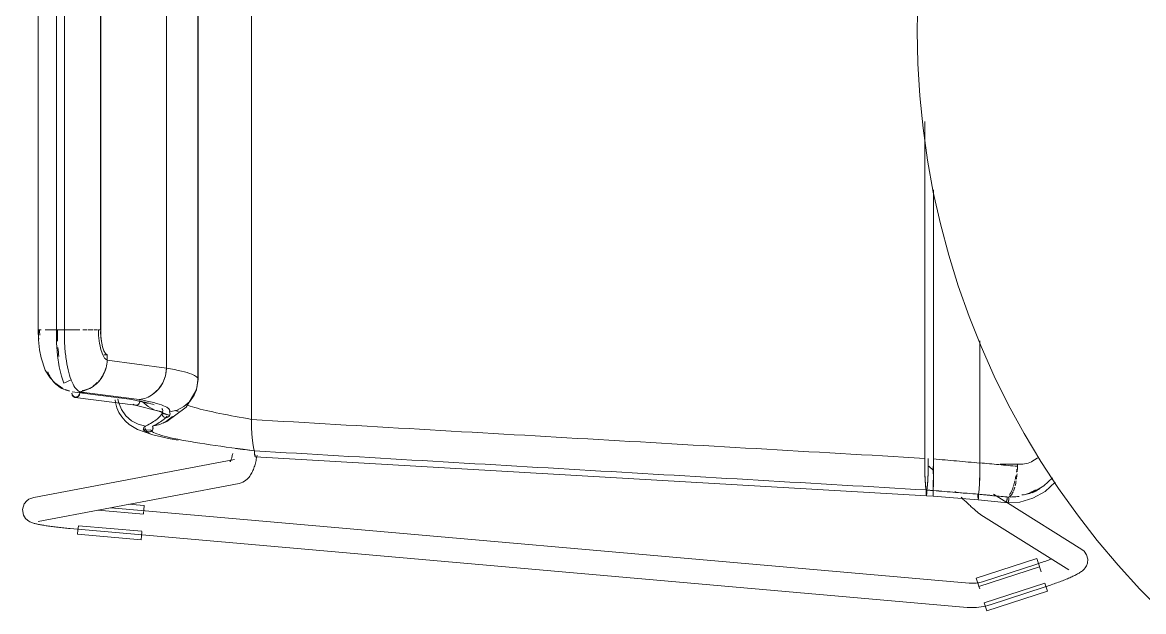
# Model space of a CAD drawing. Header units: millimetres. Extents: x 79795 to 317870, y -36033 to 97293.
# Drawn here: x 166249 to 166803, y 31483 to 31774 of the extents above; entities that cross this region are included whole.
import ezdxf

# ---------------------------------------------------------------- set-up
doc = ezdxf.new("R2010")
doc.units = ezdxf.units.MM
doc.header["$MEASUREMENT"] = 0
doc.layers.add('I-FURN', color=8, linetype='CONTINUOUS', lineweight=9)

msp = doc.modelspace()

# ---------------------------------------------------------------- linework, layer by layer
at = {"layer": 'I-FURN'}
for p, q in [((166362.4, 31961.79), (166362.4, 31578.39)), ((166362.4, 31578.39), (166362.4, 31961.79)), ((166335.9, 31942.48), (166335.9, 31597.7)), ((166335.9, 31597.7), (166335.9, 31942.48)), ((166320.3, 31936.44), (166320.3, 31603.73)), ((166320.3, 31603.73), (166320.3, 31936.44)), ((166256.93, 31917.51), (166256.93, 31622.66)), ((166265.97, 31917.51), (166265.97, 31622.66)), ((166269.93, 31622.66), (166269.93, 31917.51)), ((166287.77, 31917.51), (166287.77, 31622.66)), ((166287.83, 31622.66), (166287.83, 31917.51)), ((166336.05, 31598.23), (166336.05, 31903.03)), ((166691.53, 31778.72), (166691.44, 31770.09)), ((166691.44, 31770.09), (166691.76, 31754.09)), ((166691.76, 31754.09), (166692.71, 31738.12)), ((166692.71, 31738.12), (166694.31, 31722.2)), ((166694.31, 31722.2), (166696.54, 31706.36)), ((166695.13, 31725.41), (166695.13, 31559.14)), ((166695.13, 31559.14), (166695.13, 31725.41)), ((166696.54, 31706.36), (166699.41, 31690.62)), ((166699.41, 31690.62), (166702.9, 31675.01)), ((166699.45, 31691.7), (166699.45, 31558.87)), ((166699.45, 31558.87), (166699.45, 31691.7)), ((166702.9, 31675.01), (166707.01, 31659.55)), ((166707.01, 31659.55), (166711.74, 31644.26)), ((166711.74, 31644.26), (166717.08, 31629.18)), ((166717.08, 31629.18), (166723.01, 31614.32)), ((166256.93, 31622.66), (166257.04, 31617.63)), ((166256.93, 31622.66), (166257.1, 31622.66)), ((166258.42, 31622.66), (166256.95, 31622.66)), ((166263.03, 31622.66), (166260.45, 31622.66)), ((166263.19, 31622.66), (166266.21, 31622.66)), ((166266.21, 31622.66), (166263.2, 31622.66)), ((166265.97, 31622.66), (166266.06, 31616.12)), ((166265.97, 31622.66), (166266.04, 31622.66)), ((166269.82, 31622.66), (166265.97, 31622.66)), ((166266.04, 31622.66), (166266.23, 31622.66)), ((166266.23, 31622.66), (166266.54, 31622.66)), ((166266.54, 31622.66), (166266.93, 31622.66)), ((166266.93, 31622.66), (166267.38, 31622.66)), ((166267.38, 31622.66), (166267.87, 31622.66)), ((166267.87, 31622.66), (166268.37, 31622.66)), ((166268.37, 31622.66), (166268.85, 31622.66)), ((166268.85, 31622.66), (166269.26, 31622.66)), ((166269.26, 31622.66), (166269.59, 31622.66)), ((166269.59, 31622.66), (166269.82, 31622.66)), ((166269.9, 31622.66), (166273.71, 31622.66)), ((166273.71, 31622.66), (166269.9, 31622.66)), ((166277.46, 31622.66), (166273.91, 31622.66)), ((166280.93, 31622.66), (166279.09, 31622.66)), ((166283.92, 31622.66), (166281.46, 31622.66)), ((166286.24, 31622.66), (166284.51, 31622.66)), ((166287.94, 31619.63), (166287.83, 31622.66)), ((166257.04, 31617.63), (166257.55, 31612.81)), ((166288.26, 31616.77), (166287.94, 31619.63)), ((166288.77, 31614.28), (166288.26, 31616.77)), ((166722.42, 31556.93), (166722.42, 31617.13)), ((166722.42, 31617.13), (166722.42, 31556.93)), ((166257.55, 31612.81), (166258.34, 31608.78)), ((166266.06, 31616.12), (166266.55, 31610)), ((166289.44, 31612.3), (166288.77, 31614.28)), ((166290.23, 31610.95), (166289.44, 31612.3)), ((166291.09, 31610.31), (166290.23, 31610.95)), ((166723.01, 31614.32), (166729.53, 31599.71)), ((166258.34, 31608.78), (166260.47, 31602.73)), ((166266.55, 31610), (166267.39, 31604.38)), ((166289.42, 31610.31), (166291.09, 31610.31)), ((166289.42, 31610.31), (166291.07, 31610.31)), ((166291.02, 31607.59), (166291.09, 31610.31)), ((166320.3, 31603.73), (166291.02, 31607.59)), ((166260.47, 31602.73), (166262.86, 31598.84)), ((166267.39, 31604.38), (166268.49, 31599.69)), ((166268.49, 31599.69), (166269.66, 31596.23)), ((166318.5, 31596.42), (166319.82, 31599.96)), ((166319.82, 31599.96), (166320.3, 31603.73)), ((166729.53, 31599.71), (166736.64, 31585.38)), ((166262.86, 31598.84), (166265.15, 31596.37)), ((166265.15, 31596.37), (166269.05, 31593.69)), ((166269.66, 31596.23), (166273.2, 31597.99)), ((166316.43, 31593.3), (166318.5, 31596.42)), ((166336.05, 31598.24), (166335.25, 31593.2)), ((166335.89, 31597.7), (166335.42, 31593.91)), ((166335.42, 31593.91), (166335.9, 31597.7)), ((166269.05, 31593.69), (166269.25, 31593.59)), ((166273.68, 31592.05), (166303.37, 31588.21)), ((166275.24, 31589.21), (166305.02, 31585.36)), ((166277.21, 31591.59), (166279.65, 31591.28)), ((166277.22, 31592.03), (166306.92, 31588.19)), ((166296.69, 31586.81), (166296.31, 31588.56)), ((166296.31, 31588.55), (166296.68, 31586.81)), ((166313.69, 31590.82), (166316.43, 31593.3)), ((166335.18, 31593.05), (166330.07, 31584.39)), ((166334.05, 31590.34), (166331.88, 31587.2)), ((166331.89, 31587.2), (166334.06, 31590.33)), ((166335.25, 31593.2), (166333.88, 31590.02)), ((166335.42, 31593.91), (166334.05, 31590.34)), ((166334.06, 31590.33), (166335.42, 31593.91)), ((166295.02, 31588.09), (166295.16, 31586.67)), ((166295.16, 31586.67), (166295.82, 31584.16)), ((166295.82, 31584.16), (166296.85, 31581.79)), ((166296.68, 31586.81), (166298.08, 31583.29)), ((166298.08, 31583.29), (166300.25, 31580.21)), ((166308.88, 31586.95), (166302.59, 31588.33)), ((166303.95, 31585.89), (166304.34, 31585.59)), ((166304.34, 31585.59), (166304.78, 31585.41)), ((166304.78, 31585.41), (166305.25, 31585.34)), ((166304.94, 31585.37), (166316.55, 31582.4)), ((166305.25, 31585.34), (166305.72, 31585.41)), ((166305.72, 31585.41), (166306.16, 31585.6)), ((166306.16, 31585.6), (166306.54, 31585.89)), ((166306.54, 31585.89), (166306.84, 31586.27)), ((166306.84, 31586.27), (166307.04, 31586.73)), ((166307.04, 31586.73), (166307.11, 31587.22)), ((166307.11, 31587.22), (166307.08, 31587.71)), ((166308.42, 31587.2), (166311.29, 31584.69)), ((166311.32, 31586.2), (166308.88, 31586.95)), ((166311.29, 31584.69), (166314.68, 31582.94)), ((166330.07, 31584.39), (166320.53, 31577.41)), ((166329.01, 31584.7), (166325.62, 31582.94)), ((166325.62, 31582.94), (166329.01, 31584.69)), ((166331.88, 31587.2), (166329.01, 31584.7)), ((166329.01, 31584.69), (166331.89, 31587.2)), ((166736.64, 31585.38), (166744.31, 31571.34)), ((166296.85, 31581.79), (166298.23, 31579.6)), ((166298.23, 31579.6), (166299.91, 31577.62)), ((166299.91, 31577.62), (166301.87, 31575.88)), ((166300.25, 31580.21), (166303.08, 31577.73)), ((166303.08, 31577.73), (166306.4, 31575.99)), ((166314.68, 31582.94), (166318.4, 31582.04)), ((166316.55, 31582.4), (166321.87, 31580.23)), ((166320.45, 31577.47), (166317.13, 31575.83)), ((166317.13, 31575.82), (166320.45, 31577.46)), ((166318.12, 31581.37), (166322.01, 31580.53)), ((166318.2, 31581.08), (166318.24, 31581.58)), ((166318.24, 31581.57), (166318.2, 31581.08)), ((166318.28, 31580.59), (166318.2, 31581.08)), ((166318.2, 31581.08), (166318.28, 31580.59)), ((166318.24, 31581.58), (166318.4, 31582.05)), ((166318.4, 31582.04), (166318.24, 31581.57)), ((166318.48, 31580.14), (166318.28, 31580.59)), ((166318.28, 31580.59), (166318.48, 31580.13)), ((166318.8, 31579.76), (166318.48, 31580.14)), ((166318.48, 31580.13), (166318.8, 31579.75)), ((166319.2, 31579.46), (166318.8, 31579.76)), ((166318.8, 31579.75), (166319.2, 31579.46)), ((166319.66, 31579.27), (166319.2, 31579.46)), ((166319.2, 31579.46), (166319.66, 31579.27)), ((166320.15, 31579.21), (166319.66, 31579.27)), ((166319.66, 31579.27), (166320.15, 31579.2)), ((166320.64, 31579.27), (166320.15, 31579.21)), ((166320.15, 31579.2), (166320.64, 31579.27)), ((166323.29, 31579.86), (166320.45, 31577.47)), ((166320.45, 31577.46), (166323.29, 31579.86)), ((166321.1, 31579.46), (166320.64, 31579.27)), ((166320.64, 31579.27), (166321.1, 31579.46)), ((166321.51, 31579.76), (166321.1, 31579.46)), ((166321.1, 31579.46), (166321.51, 31579.75)), ((166321.82, 31580.14), (166321.51, 31579.76)), ((166321.51, 31579.75), (166321.82, 31580.13)), ((166322.02, 31580.59), (166321.82, 31580.14)), ((166321.82, 31580.13), (166322.02, 31580.59)), ((166321.9, 31582.05), (166322.06, 31581.58)), ((166321.91, 31582.04), (166325.62, 31582.94)), ((166322.07, 31581.57), (166321.91, 31582.04)), ((166322.1, 31581.08), (166322.02, 31580.59)), ((166322.02, 31580.59), (166322.11, 31581.08)), ((166322.06, 31581.58), (166322.1, 31581.08)), ((166322.11, 31581.08), (166322.07, 31581.57)), ((166362.4, 31578.39), (166362.46, 31574.62)), ((166362.46, 31574.62), (166362.4, 31578.31)), ((166301.87, 31575.88), (166305.99, 31573.38)), ((166305.99, 31573.38), (166313.61, 31570.71)), ((166306.4, 31575.99), (166310.03, 31575.09)), ((166309.11, 31574.18), (166308.79, 31573.01)), ((166308.79, 31573.01), (166312.63, 31573.21)), ((166309.9, 31573.63), (166309.82, 31574.12)), ((166309.82, 31574.12), (166309.9, 31573.62)), ((166310.03, 31575.09), (166309.86, 31574.62)), ((166309.87, 31574.62), (166310.03, 31575.09)), ((166310.09, 31573.17), (166309.9, 31573.63)), ((166309.9, 31573.62), (166310.09, 31573.17)), ((166310.4, 31572.78), (166310.09, 31573.17)), ((166310.09, 31573.17), (166310.4, 31572.78)), ((166310.79, 31572.48), (166310.4, 31572.78)), ((166310.4, 31572.78), (166310.79, 31572.48)), ((166311.25, 31572.29), (166310.79, 31572.48)), ((166310.79, 31572.48), (166311.25, 31572.28)), ((166311.73, 31572.21), (166311.25, 31572.29)), ((166311.25, 31572.28), (166311.73, 31572.21)), ((166312.22, 31572.27), (166311.73, 31572.21)), ((166311.73, 31572.21), (166312.22, 31572.27)), ((166312.68, 31572.46), (166312.22, 31572.27)), ((166312.22, 31572.27), (166312.68, 31572.45)), ((166313.08, 31572.74), (166312.68, 31572.46)), ((166312.68, 31572.45), (166313.08, 31572.74)), ((166313.4, 31573.12), (166313.08, 31572.74)), ((166313.08, 31572.74), (166313.4, 31573.12)), ((166313.6, 31573.57), (166313.4, 31573.12)), ((166313.4, 31573.12), (166313.61, 31573.57)), ((166317.13, 31575.83), (166313.51, 31575.04)), ((166313.51, 31575.04), (166313.67, 31574.56)), ((166313.52, 31575.04), (166317.13, 31575.82)), ((166313.67, 31574.56), (166313.52, 31575.04)), ((166313.69, 31574.06), (166313.6, 31573.57)), ((166313.61, 31573.57), (166313.7, 31574.06)), ((166313.67, 31574.56), (166313.69, 31574.06)), ((166313.7, 31574.06), (166313.67, 31574.56)), ((166320.53, 31577.41), (166318.78, 31576.52)), ((166362.46, 31574.62), (166362.61, 31571.09)), ((166362.61, 31571.08), (166362.46, 31574.56)), ((166313.61, 31570.71), (166322.14, 31568.82)), ((166322.14, 31568.82), (166326.2, 31568.08)), ((166362.61, 31571.09), (166362.85, 31567.98)), ((166362.85, 31567.98), (166362.61, 31571.04)), ((166362.85, 31567.98), (166363.16, 31565.49)), ((166363.16, 31565.49), (166362.85, 31567.95)), ((166744.31, 31571.34), (166752.53, 31557.61)), ((166352.91, 31560.65), (166353.01, 31561.12)), ((166353.01, 31561.12), (166353.11, 31561.61)), ((166363.16, 31565.49), (166363.53, 31563.74)), ((166363.53, 31563.74), (166363.16, 31565.48)), ((166363.53, 31563.74), (166363.93, 31562.84)), ((166363.93, 31562.84), (166363.53, 31563.74)), ((166363.91, 31562.37), (166363.9, 31561.87)), ((166363.9, 31561.87), (166363.91, 31562.37)), ((166363.9, 31561.87), (166363.91, 31561.38)), ((166363.91, 31561.37), (166363.9, 31561.87)), ((166363.93, 31562.84), (166363.91, 31562.37)), ((166363.91, 31562.37), (166363.93, 31562.84)), ((166363.91, 31561.38), (166363.93, 31560.92)), ((166363.93, 31560.92), (166363.91, 31561.37)), ((166363.93, 31560.92), (166363.97, 31560.54)), ((166363.97, 31560.53), (166363.93, 31560.92)), ((166364.26, 31560.51), (166364.3, 31560.89)), ((166364.3, 31560.89), (166364.26, 31560.51)), ((166354.04, 31558.57), (166254.74, 31539.76)), ((166351.81, 31557.35), (166351.82, 31557.38)), ((166351.82, 31557.38), (166351.86, 31557.45)), ((166351.86, 31557.45), (166351.91, 31557.54)), ((166351.91, 31557.54), (166351.99, 31557.69)), ((166351.99, 31557.69), (166352.07, 31557.88)), ((166352.07, 31557.88), (166352.17, 31558.11)), ((166352.17, 31558.11), (166352.27, 31558.38)), ((166352.27, 31558.38), (166352.38, 31558.69)), ((166352.38, 31558.69), (166352.48, 31559.02)), ((166352.48, 31559.02), (166352.59, 31559.39)), ((166352.59, 31559.39), (166352.7, 31559.78)), ((166352.7, 31559.78), (166352.81, 31560.2)), ((166352.81, 31560.2), (166352.91, 31560.65)), ((166363.76, 31554.88), (166363.95, 31555.49)), ((166363.95, 31555.49), (166364.13, 31556.11)), ((166363.97, 31560.54), (166364.01, 31560.24)), ((166364.01, 31560.24), (166363.97, 31560.53)), ((166364.12, 31559.97), (166364.17, 31560.04)), ((166364.17, 31560.03), (166364.12, 31559.97)), ((166696.02, 31540.68), (166364.12, 31559.97)), ((166364.13, 31556.11), (166364.31, 31556.74)), ((166364.22, 31560.22), (166364.26, 31560.51)), ((166364.26, 31560.51), (166364.22, 31560.22)), ((166364.31, 31556.74), (166364.47, 31557.38)), ((166364.47, 31557.38), (166364.62, 31558.03)), ((166364.62, 31558.03), (166364.76, 31558.7)), ((166364.76, 31558.7), (166364.9, 31559.38)), ((166364.9, 31559.38), (166365.02, 31560.08)), ((166365.02, 31560.08), (166365.14, 31560.78)), ((166695.13, 31559.14), (166695.16, 31555.35)), ((166695.16, 31555.35), (166695.24, 31551.79)), ((166696.81, 31551.79), (166696.89, 31555.34)), ((166696.89, 31555.34), (166696.92, 31559.03)), ((166699.45, 31558.87), (166699.45, 31555.09)), ((166699.45, 31555.08), (166699.45, 31558.87)), ((166722.39, 31553.17), (166722.42, 31556.93)), ((166722.42, 31556.81), (166722.39, 31553.17)), ((166732.46, 31556.22), (166742.21, 31556.22)), ((166740.97, 31556.28), (166740.97, 31555.23)), ((166752.53, 31557.61), (166761.3, 31544.23)), ((166360.74, 31549.35), (166361.2, 31549.88)), ((166361.2, 31549.88), (166361.6, 31550.42)), ((166361.6, 31550.42), (166361.96, 31550.95)), ((166361.96, 31550.95), (166362.28, 31551.49)), ((166362.28, 31551.49), (166362.57, 31552.03)), ((166362.57, 31552.03), (166362.84, 31552.58)), ((166362.84, 31552.58), (166363.1, 31553.14)), ((166363.1, 31553.14), (166363.33, 31553.71)), ((166363.33, 31553.71), (166363.55, 31554.29)), ((166363.55, 31554.29), (166363.76, 31554.88)), ((166695.24, 31551.79), (166695.36, 31548.66)), ((166696.69, 31548.68), (166696.81, 31551.79)), ((166697.21, 31555.23), (166699.44, 31553.08)), ((166699.33, 31551.53), (166699.32, 31555.08)), ((166699.32, 31555.08), (166699.33, 31551.52)), ((166699.44, 31551.52), (166699.43, 31548.39)), ((166699.43, 31548.38), (166699.44, 31551.52)), ((166699.45, 31555.08), (166699.44, 31551.52)), ((166699.44, 31551.52), (166699.45, 31555.08)), ((166722.32, 31549.64), (166722.39, 31553.07)), ((166722.39, 31553.07), (166722.32, 31549.63)), ((166256.98, 31527.97), (166356.27, 31546.78)), ((166356.27, 31546.78), (166357.26, 31547.04)), ((166357.26, 31547.04), (166358.15, 31547.4)), ((166358.15, 31547.4), (166358.94, 31547.84)), ((166358.94, 31547.84), (166359.63, 31548.32)), ((166359.63, 31548.32), (166360.23, 31548.83)), ((166360.23, 31548.83), (166360.74, 31549.35)), ((166695.36, 31548.66), (166695.52, 31546.16)), ((166695.52, 31546.16), (166695.71, 31544.41)), ((166695.71, 31544.41), (166695.93, 31543.52)), ((166696.12, 31543.53), (166696.33, 31544.43)), ((166696.33, 31544.43), (166696.53, 31546.18)), ((166696.53, 31546.18), (166696.69, 31548.68)), ((166699.35, 31545.9), (166699.34, 31548.4)), ((166699.34, 31548.4), (166699.35, 31545.9)), ((166699.36, 31544.15), (166699.35, 31545.9)), ((166699.35, 31545.9), (166699.36, 31544.15)), ((166699.42, 31545.88), (166699.41, 31544.14)), ((166699.41, 31544.13), (166699.42, 31545.88)), ((166699.43, 31548.38), (166699.42, 31545.89)), ((166699.42, 31545.88), (166699.43, 31548.38)), ((166722.05, 31544.06), (166722.2, 31546.54)), ((166722.2, 31546.5), (166722.05, 31544.06)), ((166722.2, 31546.54), (166722.32, 31549.64)), ((166722.31, 31549.57), (166722.2, 31546.53)), ((166748.21, 31542.15), (166754.04, 31545.51)), ((166754.04, 31545.51), (166758.26, 31549.54)), ((166754.62, 31542.83), (166759.62, 31547.43)), ((166761.3, 31544.23), (166770.6, 31531.21)), ((166251.31, 31538.2), (166252.39, 31538.94)), ((166252.39, 31538.94), (166253.19, 31539.32)), ((166253.19, 31539.32), (166253.81, 31539.53)), ((166253.81, 31539.53), (166254.33, 31539.67)), ((166254.33, 31539.67), (166254.74, 31539.76)), ((166695.92, 31543.05), (166695.91, 31542.55)), ((166695.91, 31542.55), (166695.92, 31542.06)), ((166695.93, 31543.52), (166695.92, 31543.05)), ((166695.92, 31542.06), (166695.93, 31541.61)), ((166695.93, 31541.61), (166695.95, 31541.23)), ((166695.95, 31541.23), (166695.97, 31540.94)), ((166695.97, 31540.94), (166696, 31540.75)), ((166696, 31540.75), (166696.02, 31540.68)), ((166696.02, 31540.68), (166699.38, 31540.41)), ((166696.03, 31540.68), (166696.05, 31540.75)), ((166696.05, 31540.75), (166696.08, 31540.94)), ((166696.08, 31540.94), (166696.1, 31541.24)), ((166696.1, 31541.24), (166696.12, 31541.62)), ((166696.13, 31543.06), (166696.12, 31543.53)), ((166696.12, 31541.62), (166696.13, 31542.07)), ((166696.14, 31542.56), (166696.13, 31543.06)), ((166696.13, 31542.07), (166696.14, 31542.56)), ((166699.38, 31542.79), (166699.38, 31543.25)), ((166699.38, 31543.25), (166699.38, 31542.78)), ((166699.38, 31542.29), (166699.38, 31542.79)), ((166699.38, 31542.78), (166699.38, 31542.29)), ((166699.38, 31541.8), (166699.38, 31542.29)), ((166699.38, 31542.29), (166699.38, 31541.79)), ((166699.38, 31541.35), (166699.38, 31541.8)), ((166699.38, 31541.79), (166699.38, 31541.34)), ((166699.38, 31540.96), (166699.38, 31541.35)), ((166699.38, 31541.34), (166699.38, 31540.96)), ((166699.38, 31540.67), (166699.38, 31540.96)), ((166699.38, 31540.96), (166699.38, 31540.66)), ((166699.38, 31540.48), (166699.38, 31540.67)), ((166699.38, 31540.66), (166699.38, 31540.48)), ((166699.39, 31540.48), (166699.38, 31540.41)), ((166699.38, 31540.41), (166699.38, 31540.48)), ((166699.38, 31540.48), (166699.38, 31540.41)), ((166699.38, 31540.41), (166699.39, 31540.47)), ((166721.58, 31538.58), (166699.38, 31540.41)), ((166699.41, 31544.14), (166699.39, 31543.25)), ((166699.39, 31543.25), (166699.41, 31544.13)), ((166699.39, 31543.25), (166699.39, 31542.78)), ((166699.39, 31542.78), (166699.39, 31543.25)), ((166699.39, 31542.78), (166699.39, 31542.28)), ((166699.39, 31542.28), (166699.39, 31542.78)), ((166699.39, 31542.28), (166699.39, 31541.79)), ((166699.39, 31541.79), (166699.39, 31542.28)), ((166699.39, 31541.79), (166699.39, 31541.34)), ((166699.39, 31541.34), (166699.39, 31541.79)), ((166699.39, 31541.34), (166699.39, 31540.96)), ((166699.39, 31540.95), (166699.39, 31541.34)), ((166699.39, 31540.96), (166699.39, 31540.67)), ((166699.39, 31540.66), (166699.39, 31540.95)), ((166699.39, 31540.67), (166699.39, 31540.48)), ((166699.39, 31540.47), (166699.39, 31540.66)), ((166710.63, 31542.31), (166710.12, 31542.8)), ((166713.6, 31539.5), (166713.11, 31539.95)), ((166714.07, 31539.05), (166713.6, 31539.5)), ((166714.54, 31538.61), (166714.07, 31539.05)), ((166721.49, 31541.42), (166721.48, 31540.95)), ((166721.48, 31540.95), (166721.49, 31541.42)), ((166721.48, 31540.95), (166721.48, 31540.45)), ((166721.48, 31540.45), (166721.48, 31540.95)), ((166721.48, 31540.45), (166721.49, 31539.96)), ((166721.49, 31539.96), (166721.48, 31540.45)), ((166721.49, 31539.96), (166721.5, 31539.51)), ((166721.5, 31539.51), (166721.49, 31539.96)), ((166721.54, 31538.84), (166721.51, 31539.13)), ((166721.51, 31539.12), (166721.54, 31538.83)), ((166721.56, 31538.65), (166721.54, 31538.84)), ((166721.54, 31538.83), (166721.56, 31538.64)), ((166721.58, 31538.58), (166721.56, 31538.65)), ((166721.56, 31538.64), (166721.58, 31538.58)), ((166721.59, 31538.58), (166721.61, 31538.65)), ((166721.61, 31538.65), (166721.59, 31538.58)), ((166721.61, 31538.65), (166721.64, 31538.84)), ((166721.66, 31539.14), (166721.64, 31538.84)), ((166721.64, 31538.84), (166721.66, 31539.13)), ((166721.66, 31539.13), (166721.67, 31539.52)), ((166721.67, 31539.52), (166721.66, 31539.14)), ((166721.68, 31539.98), (166721.67, 31539.52)), ((166721.67, 31539.52), (166721.68, 31539.97)), ((166721.68, 31541.43), (166721.87, 31542.32)), ((166721.87, 31542.32), (166721.68, 31541.43)), ((166721.69, 31540.96), (166721.68, 31541.43)), ((166721.68, 31541.43), (166721.69, 31540.96)), ((166721.69, 31540.47), (166721.68, 31539.98)), ((166721.68, 31539.97), (166721.69, 31540.46)), ((166721.69, 31540.46), (166721.69, 31540.96)), ((166721.69, 31540.96), (166721.69, 31540.47)), ((166721.87, 31542.32), (166722.05, 31544.06)), ((166722.05, 31544.04), (166721.87, 31542.32)), ((166735.77, 31537.4), (166729.22, 31541.5)), ((166742.09, 31537.57), (166748.61, 31539.44)), ((166748.61, 31539.44), (166754.62, 31542.83)), ((166249.99, 31536.62), (166249.15, 31533.87)), ((166249.15, 31533.87), (166249.64, 31531.11)), ((166249.99, 31536.62), (166251.31, 31538.2)), ((166286.48, 31533.57), (166308.96, 31531.59)), ((166717.2, 31497.49), (166292.85, 31534.77)), ((166309.33, 31535.82), (166301.44, 31536.52)), ((166309.15, 31533.78), (166308.97, 31531.72)), ((166309.33, 31535.82), (166309.15, 31533.78)), ((166715.01, 31538.18), (166714.54, 31538.61)), ((166715.46, 31537.76), (166715.01, 31538.18)), ((166715.91, 31537.34), (166715.46, 31537.76)), ((166716.34, 31536.94), (166715.91, 31537.34)), ((166716.77, 31536.55), (166716.34, 31536.94)), ((166717.18, 31536.17), (166716.77, 31536.55)), ((166717.58, 31535.8), (166717.18, 31536.17)), ((166717.97, 31535.44), (166717.58, 31535.8)), ((166718.35, 31535.1), (166717.97, 31535.44)), ((166718.71, 31534.77), (166718.35, 31535.1)), ((166719.06, 31534.45), (166718.71, 31534.77)), ((166719.4, 31534.15), (166719.06, 31534.45)), ((166719.72, 31533.87), (166719.4, 31534.15)), ((166720.03, 31533.59), (166719.72, 31533.87)), ((166720.33, 31533.34), (166720.03, 31533.59)), ((166720.61, 31533.09), (166720.33, 31533.34)), ((166720.87, 31532.86), (166720.61, 31533.09)), ((166736.08, 31537.16), (166721.58, 31538.58)), ((166735.18, 31537.28), (166742.09, 31537.57)), ((166772.81, 31514.2), (166736.04, 31537.23)), ((166249.64, 31531.11), (166250.68, 31529.45)), ((166250.68, 31529.45), (166251.58, 31528.6)), ((166251.58, 31528.6), (166252.29, 31528.12)), ((166252.29, 31528.12), (166252.85, 31527.82)), ((166252.85, 31527.82), (166253.32, 31527.6)), ((166253.32, 31527.6), (166253.75, 31527.43)), ((166721.13, 31532.65), (166720.87, 31532.86)), ((166721.37, 31532.45), (166721.13, 31532.65)), ((166721.6, 31532.26), (166721.37, 31532.45)), ((166721.82, 31532.08), (166721.6, 31532.26)), ((166722.04, 31531.9), (166721.82, 31532.08)), ((166722.27, 31531.73), (166722.04, 31531.9)), ((166722.53, 31531.55), (166722.27, 31531.73)), ((166722.85, 31531.33), (166722.53, 31531.55)), ((166722.85, 31531.33), (166766.44, 31504.03)), ((166770.6, 31531.21), (166780.41, 31518.57)), ((166253.75, 31527.43), (166254.16, 31527.29)), ((166254.16, 31527.29), (166254.55, 31527.17)), ((166254.55, 31527.17), (166254.95, 31527.05)), ((166254.95, 31527.05), (166255.35, 31526.94)), ((166255.35, 31526.94), (166255.76, 31526.84)), ((166255.76, 31526.84), (166256.19, 31526.74)), ((166256.19, 31526.74), (166256.63, 31526.64)), ((166256.63, 31526.64), (166257.09, 31526.54)), ((166257.09, 31526.54), (166257.57, 31526.45)), ((166257.57, 31526.45), (166258.07, 31526.35)), ((166258.07, 31526.35), (166258.58, 31526.26)), ((166258.58, 31526.26), (166259.11, 31526.17)), ((166259.11, 31526.17), (166259.66, 31526.07)), ((166259.66, 31526.07), (166260.23, 31525.98)), ((166260.23, 31525.98), (166260.82, 31525.89)), ((166260.82, 31525.89), (166261.42, 31525.8)), ((166261.42, 31525.8), (166262.04, 31525.71)), ((166262.04, 31525.71), (166262.68, 31525.62)), ((166262.68, 31525.62), (166263.32, 31525.53)), ((166263.32, 31525.53), (166263.99, 31525.44)), ((166263.99, 31525.44), (166264.66, 31525.35)), ((166264.66, 31525.35), (166265.35, 31525.27)), ((166265.35, 31525.27), (166266.05, 31525.18)), ((166266.05, 31525.18), (166266.76, 31525.1)), ((166266.76, 31525.1), (166267.48, 31525.02)), ((166267.48, 31525.02), (166268.2, 31524.94)), ((166268.2, 31524.94), (166268.94, 31524.86)), ((166268.94, 31524.86), (166269.68, 31524.78)), ((166269.68, 31524.78), (166270.42, 31524.71)), ((166270.42, 31524.71), (166271.17, 31524.64)), ((166271.17, 31524.64), (166271.92, 31524.57)), ((166271.92, 31524.57), (166272.67, 31524.5)), ((166272.67, 31524.5), (166272.83, 31524.49)), ((166272.83, 31524.49), (166716.15, 31485.54)), ((166276.43, 31521.67), (166276.61, 31523.72)), ((166276.61, 31523.72), (166276.8, 31525.78)), ((166308.22, 31523.14), (166276.81, 31525.9)), ((166308.21, 31523.02), (166308.02, 31520.96)), ((166307.85, 31518.91), (166276.43, 31521.67)), ((166308.02, 31520.96), (166307.85, 31518.91)), ((166780.41, 31518.57), (166790.71, 31506.33)), ((166773.93, 31513.3), (166772.81, 31514.2)), ((166773.93, 31513.3), (166775.15, 31511.57)), ((166775.15, 31511.57), (166775.74, 31509.34)), ((166750.62, 31509.67), (166720.62, 31499.98)), ((166721.92, 31495.94), (166751.93, 31505.63)), ((166750.57, 31506.95), (166723.76, 31498.24)), ((166750.9, 31507.06), (166750.57, 31506.95)), ((166750.62, 31509.67), (166751.25, 31507.72)), ((166751.6, 31507.28), (166750.9, 31507.06)), ((166751.25, 31507.72), (166751.89, 31505.74)), ((166752.28, 31507.51), (166751.6, 31507.28)), ((166752.76, 31503.05), (166751.96, 31505.53)), ((166752.97, 31507.75), (166752.28, 31507.51)), ((166753.65, 31507.98), (166752.97, 31507.75)), ((166754.32, 31508.22), (166753.65, 31507.98)), ((166754.99, 31508.45), (166754.32, 31508.22)), ((166755.65, 31508.69), (166754.99, 31508.45)), ((166756.29, 31508.92), (166755.65, 31508.69)), ((166756.93, 31509.16), (166756.29, 31508.92)), ((166757.55, 31509.39), (166756.93, 31509.16)), ((166775.05, 31505.99), (166774.48, 31505.07)), ((166775.57, 31507.37), (166775.05, 31505.99)), ((166775.74, 31509.34), (166775.57, 31507.37)), ((166790.71, 31506.33), (166801.5, 31494.52)), ((166721.25, 31498.03), (166720.62, 31499.98)), ((166766.26, 31499.95), (166765.68, 31499.71)), ((166766.82, 31500.19), (166766.26, 31499.95)), ((166767.36, 31500.43), (166766.82, 31500.19)), ((166767.89, 31500.67), (166767.36, 31500.43)), ((166768.4, 31500.91), (166767.89, 31500.67)), ((166768.89, 31501.14), (166768.4, 31500.91)), ((166769.36, 31501.37), (166768.89, 31501.14)), ((166769.82, 31501.6), (166769.36, 31501.37)), ((166770.26, 31501.83), (166769.82, 31501.6)), ((166770.69, 31502.06), (166770.26, 31501.83)), ((166771.1, 31502.29), (166770.69, 31502.06)), ((166771.5, 31502.52), (166771.1, 31502.29)), ((166771.89, 31502.77), (166771.5, 31502.52)), ((166772.28, 31503.02), (166771.89, 31502.77)), ((166772.67, 31503.3), (166772.28, 31503.02)), ((166773.07, 31503.61), (166772.67, 31503.3)), ((166773.49, 31503.98), (166773.07, 31503.61)), ((166773.96, 31504.45), (166773.49, 31503.98)), ((166774.48, 31505.07), (166773.96, 31504.45)), ((166717.22, 31497.49), (166717.2, 31497.49)), ((166717.88, 31497.45), (166717.22, 31497.49)), ((166718.54, 31497.43), (166717.88, 31497.45)), ((166719.21, 31497.44), (166718.54, 31497.43)), ((166719.87, 31497.47), (166719.21, 31497.44)), ((166720.53, 31497.53), (166719.87, 31497.47)), ((166721.18, 31497.62), (166720.53, 31497.53)), ((166721.84, 31497.74), (166721.18, 31497.62)), ((166721.88, 31496.06), (166721.25, 31498.03)), ((166722.48, 31497.88), (166721.84, 31497.74)), ((166722.33, 31494.68), (166721.95, 31495.84)), ((166723.12, 31498.04), (166722.48, 31497.88)), ((166723.76, 31498.24), (166723.12, 31498.04)), ((166754.53, 31497.56), (166724.53, 31487.87)), ((166727.47, 31486.82), (166754.28, 31495.54)), ((166754.74, 31495.69), (166754.28, 31495.54)), ((166754.57, 31497.44), (166755.21, 31495.47)), ((166755.48, 31495.93), (166754.74, 31495.69)), ((166755.21, 31495.47), (166755.84, 31493.51)), ((166756.22, 31496.18), (166755.48, 31495.93)), ((166756.95, 31496.43), (166756.22, 31496.18)), ((166757.68, 31496.68), (166756.95, 31496.43)), ((166758.4, 31496.93), (166757.68, 31496.68)), ((166759.11, 31497.18), (166758.4, 31496.93)), ((166759.82, 31497.44), (166759.11, 31497.18)), ((166760.52, 31497.69), (166759.82, 31497.44)), ((166761.21, 31497.95), (166760.52, 31497.69)), ((166761.89, 31498.2), (166761.21, 31497.95)), ((166762.55, 31498.45), (166761.89, 31498.2)), ((166763.21, 31498.71), (166762.55, 31498.45)), ((166763.85, 31498.96), (166763.21, 31498.71)), ((166764.47, 31499.21), (166763.85, 31498.96)), ((166765.08, 31499.46), (166764.47, 31499.21)), ((166765.68, 31499.71), (166765.08, 31499.46)), ((166801.5, 31494.52), (166812.75, 31483.15)), ((166755.84, 31493.51), (166725.83, 31483.82)), ((166716.15, 31485.54), (166717.29, 31485.46)), ((166717.29, 31485.46), (166718.43, 31485.43)), ((166718.43, 31485.43), (166719.57, 31485.44)), ((166719.57, 31485.44), (166720.71, 31485.5)), ((166720.71, 31485.5), (166721.85, 31485.61)), ((166721.85, 31485.61), (166722.98, 31485.76)), ((166722.98, 31485.76), (166724.11, 31485.95)), ((166724.11, 31485.95), (166725.22, 31486.19)), ((166725.2, 31485.78), (166724.57, 31487.75)), ((166725.83, 31483.82), (166725.2, 31485.78)), ((166725.22, 31486.19), (166726.33, 31486.48)), ((166726.33, 31486.48), (166727.42, 31486.81)), ((166727.42, 31486.81), (166727.47, 31486.82))]:
    msp.add_line(p, q, dxfattribs=at)
for centre, major_axis, ratio, start_param, end_param in [((166261.21, 31622.66), (0, -12.4), 0.287441, 4.712389, 4.932602), ((166272.68, 31622.66), (-15.75, 0), 0.000004, 2.669107, 2.851347), ((166305.23, 31603.86), (0, 15.78), 0.955139, 3.737469, 4.704147), ((166305.23, 31603.86), (0, 15.78), 0.955139, 3.254129, 3.495629), ((166305.23, 31603.86), (0, 15.78), 0.955139, 3.495799, 3.737346), ((166305.25, 31587.3), (0, 1.96), 0.955139, 2.379629, 4.923331)]:
    msp.add_ellipse(centre, major_axis=major_axis, ratio=ratio, start_param=start_param, end_param=end_param, dxfattribs=at)
for points in [[(166257.21, 31618.06), (166257.08, 31619.53), (166257.02, 31621.08), (166257.02, 31622.66)], [(166266.56, 31617.03), (166266.49, 31618.9), (166266.47, 31620.77), (166266.5, 31622.66)], [(166291.01, 31607.84), (166290.45, 31607.97), (166289.35, 31608.91), (166287.96, 31612.24), (166287, 31617.03), (166286.73, 31620.77), (166286.71, 31622.66)], [(166287.78, 31621.82), (166287.84, 31619.05), (166288.2, 31616.5), (166288.72, 31614.28)], [(166267.18, 31609.51), (166267, 31610.92), (166266.83, 31612.37), (166266.72, 31613.85)], [(166277.22, 31592.03), (166278.46, 31592.18), (166280.84, 31592.76), (166284.18, 31594.52), (166287.02, 31597.05), (166289.21, 31600.2), (166290.62, 31603.8), (166290.98, 31606.3), (166291.02, 31607.59)], [(166290.47, 31604.06), (166290.14, 31602.82), (166289.18, 31600.5), (166287.81, 31598.19), (166287, 31597.19)], [(166277.23, 31592.23), (166276.5, 31592.58), (166275.1, 31593.89), (166273.83, 31596.36), (166273.26, 31597.82)], [(166286.16, 31596.58), (166285.52, 31595.95), (166284.85, 31595.32), (166284.1, 31594.86)], [(166335.89, 31597.7), (166336, 31597.88), (166336.05, 31598.05), (166336.05, 31598.23)], [(166272.35, 31592.5), (166271.66, 31592.65), (166270.99, 31592.86), (166270.33, 31593.11)], [(166282.73, 31594.01), (166281.47, 31593.32), (166280.11, 31592.91), (166278.73, 31592.58)], [(166314.25, 31585.58), (166312.35, 31586.24), (166309.54, 31586.9), (166306.5, 31587.56)], [(166321.9, 31582.05), (166322.45, 31583.07), (166320.48, 31585.12), (166312.42, 31587.16), (166306.92, 31588.19)], [(166318.4, 31582.05), (166318.69, 31582.59), (166318.55, 31583.14), (166317.98, 31583.68)], [(166326.37, 31582.44), (166325.9, 31582.49), (166325.43, 31582.55), (166324.97, 31582.6)], [(166528.64, 31568.72), (166473.18, 31571.92), (166417.76, 31575.11), (166362.4, 31578.31)], [(166695.13, 31559.14), (166639.6, 31562.33), (166584.08, 31565.53), (166528.64, 31568.72)], [(166363.92, 31562.85), (166360.79, 31563.25), (166357.63, 31563.64), (166354.52, 31564.04)], [(166363.93, 31562.84), (166419.16, 31559.62), (166529.76, 31553.18), (166640.52, 31546.74), (166695.93, 31543.52)], [(166710.94, 31557.84), (166707.11, 31558.19), (166703.28, 31558.53), (166699.45, 31558.87)], [(166722.42, 31556.81), (166718.59, 31557.15), (166714.77, 31557.5), (166710.94, 31557.84)], [(166740.97, 31555.23), (166737.94, 31555.49), (166731.8, 31556.03), (166725.55, 31556.62), (166722.42, 31556.93)], [(166742.48, 31556.23), (166741.98, 31556.22), (166741.47, 31556.23), (166740.97, 31556.28)], [(166739.9, 31548.71), (166740.04, 31549.35), (166740.18, 31550.02), (166740.3, 31550.7)], [(166740.8, 31551.52), (166740.72, 31550.61), (166740.62, 31549.73), (166740.5, 31548.88)], [(166740.55, 31552.39), (166740.62, 31552.86), (166740.67, 31553.34), (166740.72, 31553.82)], [(166740.97, 31555.23), (166740.96, 31554.28), (166740.93, 31553.36), (166740.87, 31552.45)], [(166738.06, 31542.82), (166738.36, 31543.46), (166738.63, 31544.2), (166738.9, 31545.02)], [(166739.69, 31544.98), (166739.48, 31544.25), (166739.24, 31543.61), (166739, 31543.01)], [(166739.05, 31545.45), (166739.3, 31546.25), (166739.53, 31547.13), (166739.75, 31548.05)], [(166740.37, 31548.03), (166740.22, 31547.19), (166740.06, 31546.38), (166739.87, 31545.64)], [(166699.39, 31543.25), (166698.81, 31543.29), (166697.66, 31543.38), (166696.5, 31543.47), (166695.93, 31543.52)], [(166696.12, 31543.52), (166696.14, 31542.93), (166696.14, 31541.42), (166696.06, 31540.68), (166696.03, 31540.68)], [(166699.38, 31543.25), (166698.84, 31543.3), (166697.75, 31543.39), (166696.67, 31543.48), (166696.12, 31543.52)], [(166699.39, 31543.25), (166703.11, 31542.94), (166710.54, 31542.34), (166717.97, 31541.74), (166721.68, 31541.43)], [(166736.63, 31539.99), (166734.19, 31540.23), (166729.24, 31540.71), (166724.2, 31541.19), (166721.68, 31541.43)], [(166728.58, 31540.71), (166726.29, 31540.94), (166723.99, 31541.17), (166721.68, 31541.4)], [(166735.33, 31537.34), (166735.37, 31537.38), (166735.47, 31537.51), (166735.6, 31537.8), (166735.72, 31538.19), (166735.81, 31538.64), (166735.88, 31539.14), (166735.91, 31539.63), (166735.91, 31539.95), (166735.9, 31540.1)], [(166738.8, 31542.55), (166738.48, 31541.85), (166737.78, 31540.71), (166737.03, 31540.14), (166736.63, 31539.99)], [(166736.99, 31541.01), (166737.31, 31541.41), (166737.64, 31541.94), (166737.95, 31542.58)], [(166737.46, 31540.04), (166738.36, 31540.05), (166739.26, 31540.11), (166740.15, 31540.21)], [(166741.91, 31540.34), (166740.68, 31540.15), (166739.42, 31540.11), (166738.16, 31540.1)]]:
    msp.add_open_spline(points, degree=3, dxfattribs=at)
for points, knots in [([(166273.2, 31597.99), (166272.65, 31599.41), (166271.66, 31602.74), (166270.56, 31608.81), (166269.93, 31615.66), (166269.86, 31620.32), (166269.9, 31622.66)], [0.3397465, 0.3397465, 0.3397465, 0.3397465, 0.5, 0.6666667, 0.8333333, 0.9999948, 0.9999948, 0.9999948, 0.9999948]), ([(166261.77, 31601.79), (166261.96, 31601.28), (166262.53, 31599.93), (166263.27, 31598.68), (166263.8, 31597.95)], [0.260519, 0.260519, 0.260519, 0.260519, 0.3333333, 0.4544474, 0.4544474, 0.4544474, 0.4544474]), ([(166336.05, 31598.24), (166336.05, 31599.06), (166333.67, 31600.89), (166326.02, 31602.73), (166320.3, 31603.73)], [0.0892847, 0.0892847, 0.0892847, 0.0892847, 0.5, 1, 1, 1, 1]), ([(166264.42, 31597.16), (166265.21, 31596.21), (166267.03, 31594.54), (166269.84, 31592.94), (166271.76, 31592.48), (166272.49, 31592.32)], [0.5, 0.5, 0.5, 0.5, 0.6666667, 0.8333333, 0.9365189, 0.9365189, 0.9365189, 0.9365189]), ([(166273.64, 31591.18), (166273.63, 31591.03), (166273.65, 31590.81), (166273.72, 31590.52), (166273.81, 31590.25), (166274, 31589.93), (166274.29, 31589.61), (166274.65, 31589.38), (166275, 31589.25), (166275.31, 31589.2), (166275.58, 31589.19), (166275.84, 31589.23), (166276.09, 31589.3), (166276.35, 31589.41), (166276.66, 31589.61), (166276.98, 31589.93), (166277.22, 31590.33), (166277.34, 31590.68), (166277.38, 31590.94), (166277.4, 31591.1), (166277.41, 31591.18)], [0.1111111, 0.1111111, 0.1111111, 0.1111111, 0.1666667, 0.1944444, 0.2222222, 0.2777778, 0.3333333, 0.3888889, 0.4444444, 0.4791667, 0.5138889, 0.5486111, 0.5833333, 0.6180556, 0.6527778, 0.7222222, 0.7916667, 0.8263889, 0.8611111, 0.8888889, 0.8888889, 0.8888889, 0.8888889]), ([(166277.31, 31590.78), (166277.27, 31590.66), (166277.17, 31590.43), (166276.9, 31590.02), (166276.35, 31589.56), (166275.48, 31589.31), (166274.7, 31589.54), (166274.19, 31589.93), (166273.89, 31590.32), (166273.7, 31590.77), (166273.66, 31591.1), (166273.65, 31591.27)], [-0.8125, -0.8125, -0.8125, -0.8125, -0.765625, -0.71875, -0.625, -0.5, -0.375, -0.3125, -0.25, -0.1875, -0.125, -0.125, -0.125, -0.125]), ([(166362.4, 31578.39), (166357.01, 31579.36), (166346.23, 31581.31), (166335.52, 31583.74), (166331.27, 31585.2), (166330.13, 31585.69)], [0, 0, 0, 0, 0.25, 0.5, 0.625, 0.625, 0.625, 0.625]), ([(166310.03, 31575.09), (166312.43, 31576.25), (166315.86, 31578.34), (166317.65, 31580.43), (166318.12, 31581.37)], [0, 0, 0, 0, 0.5, 0.9025383, 0.9025383, 0.9025383, 0.9025383]), ([(166313.51, 31575.04), (166315.92, 31576.2), (166318.58, 31577.83), (166320.25, 31579.46), (166320.65, 31579.92)], [0, 0, 0, 0, 0.5, 0.6963068, 0.6963068, 0.6963068, 0.6963068]), ([(166312.24, 31571.31), (166311.61, 31571.55), (166308.7, 31572.81), (166308.47, 31574.06), (166310.03, 31575.09)], [0.6929173, 0.6929173, 0.6929173, 0.6929173, 0.75, 1, 1, 1, 1]), ([(166363.93, 31562.84), (166356.38, 31563.86), (166341.16, 31565.89), (166322.73, 31568.94), (166314.43, 31571.38), (166312.83, 31572.8), (166312.63, 31573.21)], [0, 0, 0, 0, 0.25, 0.5, 0.75, 0.8499411, 0.8499411, 0.8499411, 0.8499411]), ([(166695.93, 31543.52), (166695.78, 31543.8), (166695.57, 31545.18), (166695.35, 31548.54), (166695.23, 31551.71), (166695.15, 31555.31), (166695.13, 31557.86), (166695.13, 31559.14)], [-1, -1, -1, -1, -0.666667, -0.5, -0.333333, -0.166667, 0, 0, 0, 0]), ([(166696.92, 31559.03), (166696.92, 31556.51), (166696.86, 31552.74), (166696.7, 31548.56), (166696.48, 31545.21), (166696.27, 31543.81), (166696.12, 31543.52)], [-0.996036, -0.996036, -0.996036, -0.996036, -0.6666667, -0.5, -0.3333333, 0, 0, 0, 0]), ([(166750.86, 31559.39), (166749.95, 31558.62), (166746.96, 31556.69), (166743.35, 31556.06), (166740.97, 31556.28)], [0.5, 0.5, 0.5, 0.5, 0.6666667, 1, 1, 1, 1]), ([(166752.09, 31544.2), (166751.2, 31543.63), (166748.38, 31541.97), (166745.28, 31541.36), (166743.14, 31541.07)], [0.591443, 0.591443, 0.591443, 0.591443, 0.6666667, 0.8236682, 0.8236682, 0.8236682, 0.8236682]), ([(166696.02, 31540.68), (166696.01, 31540.68), (166695.98, 31540.82), (166695.95, 31541.21), (166695.93, 31541.59), (166695.92, 31542.05), (166695.91, 31542.55), (166695.92, 31543.05), (166695.92, 31543.37), (166695.93, 31543.52)], [-0.498493, -0.498493, -0.498493, -0.498493, -0.375, -0.3125, -0.25, -0.1875, -0.125, -0.0625, 0, 0, 0, 0]), ([(166699.38, 31543.25), (166703.07, 31542.95), (166708.4, 31542.51), (166713.74, 31542.06), (166715.38, 31541.93)], [0, 0, 0, 0, 0.5, 0.7233886, 0.7233886, 0.7233886, 0.7233886]), ([(166736.63, 31539.99), (166736.65, 31539.85), (166736.68, 31539.57), (166736.7, 31539.14), (166736.69, 31538.77), (166736.67, 31538.48), (166736.63, 31538.21), (166736.58, 31537.96), (166736.52, 31537.73), (166736.46, 31537.54), (166736.36, 31537.34), (166736.27, 31537.24), (166736.23, 31537.21)], [0, 0, 0, 0, 0.0555556, 0.1111111, 0.1666667, 0.1944444, 0.2222222, 0.2777778, 0.3055556, 0.3333333, 0.3888889, 0.4444444, 0.4444444, 0.4444444, 0.4444444]), ([(166744.24, 31541.07), (166745.58, 31541.47), (166747.54, 31542.2), (166749.37, 31543.2), (166749.94, 31543.55)], [0.2297626, 0.2297626, 0.2297626, 0.2297626, 0.3333333, 0.3824546, 0.3824546, 0.3824546, 0.3824546])]:
    msp.add_open_spline(points, degree=3, knots=knots, dxfattribs=at)

doc.saveas('drawing.dxf')
